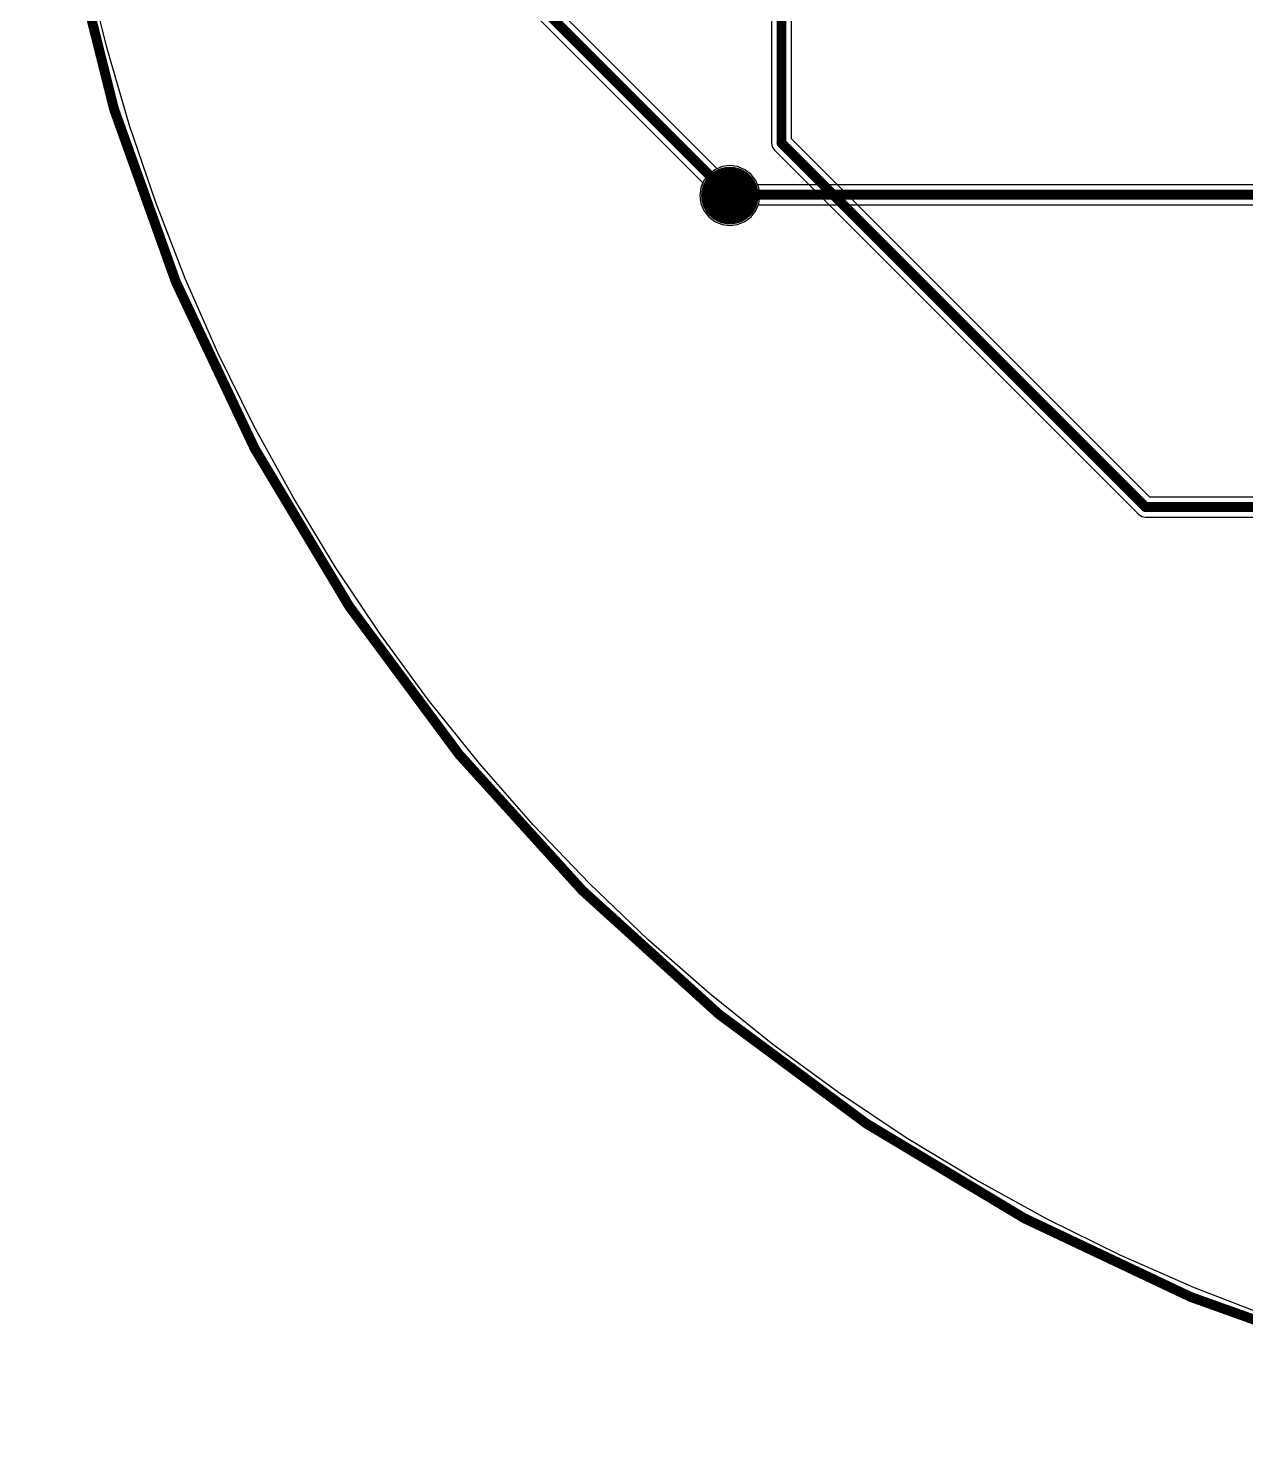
# Model space of a CAD drawing. Header units: millimetres. Extents: x 60.3 to 156.5, y 68.2 to 164.5.
# Drawn here: x 60.27 to 91.44, y 68.2 to 104.46 of the extents above; entities that cross this region are included whole.
import ezdxf

# ---------------------------------------------------------------- set-up
doc = ezdxf.new("R2010")
doc.units = ezdxf.units.MM
for name, color, linetype in [('BottomLayer', 5, 'Continuous'), ('BottomSolder', 6, 'Continuous'), ('KeepOutLayer', 6, 'Continuous'), ('MultiLayer', 9, 'Continuous'), ('TopLayer', 1, 'Continuous'), ('TopSolder', 216, 'Continuous'), ('ViaHoleLayer', 16, 'Continuous')]:
    doc.layers.add(name, color=color, linetype=linetype)

msp = doc.modelspace()

# ---------------------------------------------------------------- linework, layer by layer
at = {"layer": 'BottomLayer'}
for p, q in [((62.28, 103.969), (61.785, 105.993)), ((62.863, 101.969), (62.28, 103.969)), ((63.533, 99.997), (62.863, 101.969)), ((77.849, 100.841), (77.69, 100.72)), ((78.034, 100.918), (77.849, 100.841)), ((78.232, 100.944), (78.034, 100.918)), ((78.43, 100.918), (78.232, 100.944)), ((78.615, 100.841), (78.43, 100.918)), ((78.774, 100.72), (78.615, 100.841)), ((77.568, 100.561), (77.492, 100.376)), ((77.69, 100.72), (77.568, 100.561)), ((78.896, 100.561), (78.774, 100.72)), ((78.939, 100.457), (78.896, 100.561)), ((111.225, 100.457), (78.939, 100.457)), ((77.492, 100.376), (77.465, 100.178)), ((77.465, 100.178), (77.492, 99.979)), ((64.288, 98.055), (63.533, 99.997)), ((77.492, 99.979), (77.568, 99.794)), ((77.568, 99.794), (77.69, 99.636)), ((78.774, 99.636), (78.896, 99.794)), ((78.896, 99.794), (78.957, 99.943)), ((78.957, 99.943), (111.225, 99.943)), ((77.69, 99.636), (77.849, 99.514)), ((77.849, 99.514), (78.034, 99.437)), ((78.034, 99.437), (78.232, 99.411)), ((78.232, 99.411), (78.43, 99.437)), ((78.43, 99.437), (78.615, 99.514)), ((78.615, 99.514), (78.774, 99.636)), ((65.127, 96.148), (64.288, 98.055)), ((66.048, 94.28), (65.127, 96.148)), ((67.05, 92.454), (66.048, 94.28)), ((68.131, 90.673), (67.05, 92.454)), ((69.288, 88.941), (68.131, 90.673)), ((70.52, 87.261), (69.288, 88.941)), ((71.824, 85.636), (70.52, 87.261)), ((73.197, 84.07), (71.824, 85.636)), ((74.638, 82.565), (73.197, 84.07)), ((76.143, 81.124), (74.638, 82.565)), ((77.709, 79.751), (76.143, 81.124)), ((79.334, 78.447), (77.709, 79.751)), ((81.014, 77.215), (79.334, 78.447)), ((82.746, 76.058), (81.014, 77.215)), ((84.527, 74.977), (82.746, 76.058)), ((86.353, 73.975), (84.527, 74.977)), ((88.221, 73.054), (86.353, 73.975)), ((90.128, 72.215), (88.221, 73.054)), ((92.07, 71.46), (90.128, 72.215))]:
    msp.add_line(p, q, dxfattribs=at)
for points, const_width in [([(77.914, 100.178, 1), (78.549, 100.178, 1)], 0.635), ([(78.168, 100.178, 1), (78.295, 100.178, 1)], 0.127), ([(78.191, 100.2, 1), (78.318, 100.2, 1)], 0.127), ([(78.191, 100.2, 1), (78.318, 100.2, 1)], 0.127)]:
    msp.add_lwpolyline(points, format="xyb", close=True, dxfattribs=dict(at, const_width=const_width))
at = {"layer": 'BottomLayer', "const_width": 0.254}
for points in [[(78.232, 100.178), (78.254, 100.2)], [(78.254, 100.2), (111.8, 100.2)]]:
    msp.add_lwpolyline(points, dxfattribs=at)
at = {"layer": 'BottomSolder', "const_width": 0.737}
msp.add_lwpolyline([(77.864, 100.178, 1), (78.6, 100.178, 1)], format="xyb", close=True, dxfattribs=at)
at = {"layer": 'KeepOutLayer', "const_width": 0.254}
msp.add_lwpolyline([(156.4, 116.327, 1), (60.4, 116.327, 1)], format="xyb", close=True, dxfattribs=at)
at = {"layer": 'MultiLayer', "const_width": 0.635}
msp.add_lwpolyline([(77.914, 100.178, 1), (78.549, 100.178, 1)], format="xyb", close=True, dxfattribs=at)
at = {"layer": 'TopLayer'}
for p, q in [((77.907, 100.866), (66.677, 112.096)), ((66.189, 111.858), (77.544, 100.502)), ((79.296, 107.722), (79.296, 101.524)), ((62.28, 103.969), (61.785, 105.993)), ((79.81, 101.63), (79.81, 105.584)), ((62.863, 101.969), (62.28, 103.969)), ((63.533, 99.997), (62.863, 101.969)), ((88.981, 92.459), (79.81, 101.63)), ((79.296, 101.524), (79.315, 101.425)), ((79.315, 101.425), (79.371, 101.342)), ((79.371, 101.342), (88.693, 92.02)), ((78.034, 100.918), (77.907, 100.866)), ((78.232, 100.944), (78.034, 100.918)), ((78.43, 100.918), (78.232, 100.944)), ((78.615, 100.841), (78.43, 100.918)), ((78.774, 100.72), (78.615, 100.841)), ((77.544, 100.502), (77.492, 100.376)), ((78.896, 100.561), (78.774, 100.72)), ((78.972, 100.376), (78.896, 100.561)), ((77.492, 100.376), (77.465, 100.178)), ((77.465, 100.178), (77.492, 99.979)), ((78.999, 100.178), (78.972, 100.376)), ((78.972, 99.979), (78.999, 100.178)), ((64.288, 98.055), (63.533, 99.997)), ((77.492, 99.979), (77.568, 99.794)), ((77.568, 99.794), (77.69, 99.636)), ((78.774, 99.636), (78.896, 99.794)), ((78.896, 99.794), (78.972, 99.979)), ((77.69, 99.636), (77.849, 99.514)), ((77.849, 99.514), (78.034, 99.437)), ((78.034, 99.437), (78.232, 99.411)), ((78.232, 99.411), (78.43, 99.437)), ((78.43, 99.437), (78.615, 99.514)), ((78.615, 99.514), (78.774, 99.636)), ((65.127, 96.148), (64.288, 98.055)), ((66.048, 94.28), (65.127, 96.148)), ((67.05, 92.454), (66.048, 94.28)), ((68.131, 90.673), (67.05, 92.454)), ((106.154, 92.459), (88.981, 92.459)), ((88.693, 92.02), (88.776, 91.965)), ((88.776, 91.965), (88.875, 91.945)), ((88.875, 91.945), (109.114, 91.945)), ((69.288, 88.941), (68.131, 90.673)), ((70.52, 87.261), (69.288, 88.941)), ((71.824, 85.636), (70.52, 87.261)), ((73.197, 84.07), (71.824, 85.636)), ((74.638, 82.565), (73.197, 84.07)), ((76.143, 81.124), (74.638, 82.565)), ((77.709, 79.751), (76.143, 81.124)), ((79.334, 78.447), (77.709, 79.751)), ((81.014, 77.215), (79.334, 78.447)), ((82.746, 76.058), (81.014, 77.215)), ((84.527, 74.977), (82.746, 76.058)), ((86.353, 73.975), (84.527, 74.977)), ((88.221, 73.054), (86.353, 73.975)), ((90.128, 72.215), (88.221, 73.054)), ((92.07, 71.46), (90.128, 72.215))]:
    msp.add_line(p, q, dxfattribs=at)
at = {"layer": 'TopLayer', "const_width": 0.254}
for points in [[(66.37, 112.039), (78.232, 100.178)], [(79.553, 101.524), (79.553, 107.722)], [(79.553, 101.524), (88.875, 92.202)], [(88.875, 92.202), (110.1, 92.202)]]:
    msp.add_lwpolyline(points, dxfattribs=at)
at = {"layer": 'TopLayer'}
for points, const_width in [([(79.489, 101.524, 1), (79.616, 101.524, 1)], 0.127), ([(79.489, 101.524, 1), (79.616, 101.524, 1)], 0.127), ([(77.914, 100.178, 1), (78.549, 100.178, 1)], 0.635), ([(78.168, 100.178, 1), (78.295, 100.178, 1)], 0.127), ([(88.811, 92.202, 1), (88.938, 92.202, 1)], 0.127), ([(88.811, 92.202, 1), (88.938, 92.202, 1)], 0.127)]:
    msp.add_lwpolyline(points, format="xyb", close=True, dxfattribs=dict(at, const_width=const_width))
at = {"layer": 'TopSolder', "const_width": 0.737}
msp.add_lwpolyline([(77.864, 100.178, 1), (78.6, 100.178, 1)], format="xyb", close=True, dxfattribs=at)
at = {"layer": 'ViaHoleLayer', "const_width": 0.356}
msp.add_lwpolyline([(78.054, 100.178, 1), (78.41, 100.178, 1)], format="xyb", close=True, dxfattribs=at)

doc.saveas('drawing.dxf')
